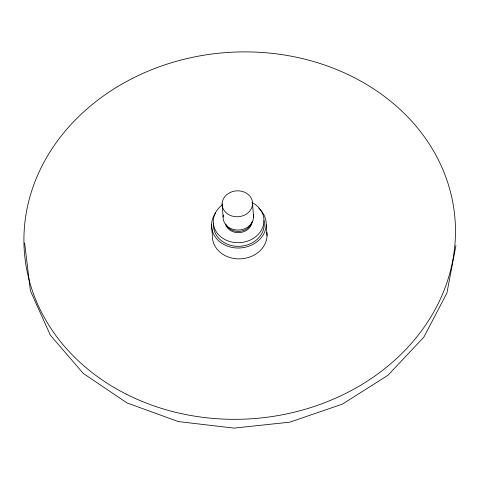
<?xml version="1.0" encoding="UTF-8"?>
<svg xmlns="http://www.w3.org/2000/svg" width="480" height="480" viewBox="0 0 480 480"><rect width="100%" height="100%" fill="white"/><g stroke="black" fill="none" stroke-linecap="round" stroke-linejoin="round"><path stroke-width="0.72" d="M455.946 245.526L446.916 293.022L423.804 337.2L388.056 375.198L342.414 404.118L289.818 422.166L233.856 428.118L178.332 421.566L127.032 402.96L83.274 373.41L50.352 335.19L30.384 290.778L24.618 242.898M266.232 224.886L267.03 235.752M252.582 203.874A15.246 12.96 -4.2 0 1 229.338 214.986A15.246 12.96 -4.2 0 1 230.136 192.522A15.246 12.96 -4.2 0 1 252.582 203.874L253.56 217.158M222.126 203.712L223.098 216.996M211.554 224.592L212.352 235.458A27.372 23.262 -4.2 0 0 240.852 258.84A27.372 23.262 -4.2 0 0 266.862 232.374M251.532 222.966A13.578 11.538 -4.2 0 1 239.196 231.426A13.578 11.538 -4.2 0 1 225.984 224.538M258.804 208.374A27.372 23.262 -4.2 0 1 259.302 239.82A27.372 23.262 -4.2 0 1 222.534 243.726A27.372 23.262 -4.2 0 1 215.628 212.964M253.32 214.452A15.246 12.96 -4.2 0 1 238.272 230.046A15.246 12.96 -4.2 0 1 223.356 214.962M263.91 220.65A25.386 21.576 -4.2 0 1 239.796 246.3A25.386 21.576 -4.2 0 1 213.636 223.194M251.964 202.476A25.386 21.576 -4.2 0 1 258.66 233.952A25.386 21.576 -4.2 0 1 221.022 237.018A25.386 21.576 -4.2 0 1 222.336 204.894M252.144 221.79A13.578 11.538 -4.2 0 1 239.64 232.608A13.578 11.538 -4.2 0 1 225.42 224.034M126.21 394.128A215.946 183.534 -4.2 0 0 455.382 236.76A215.946 183.534 -4.2 0 0 137.484 75.918A215.946 183.534 -4.2 0 0 126.21 394.128"/></g></svg>
